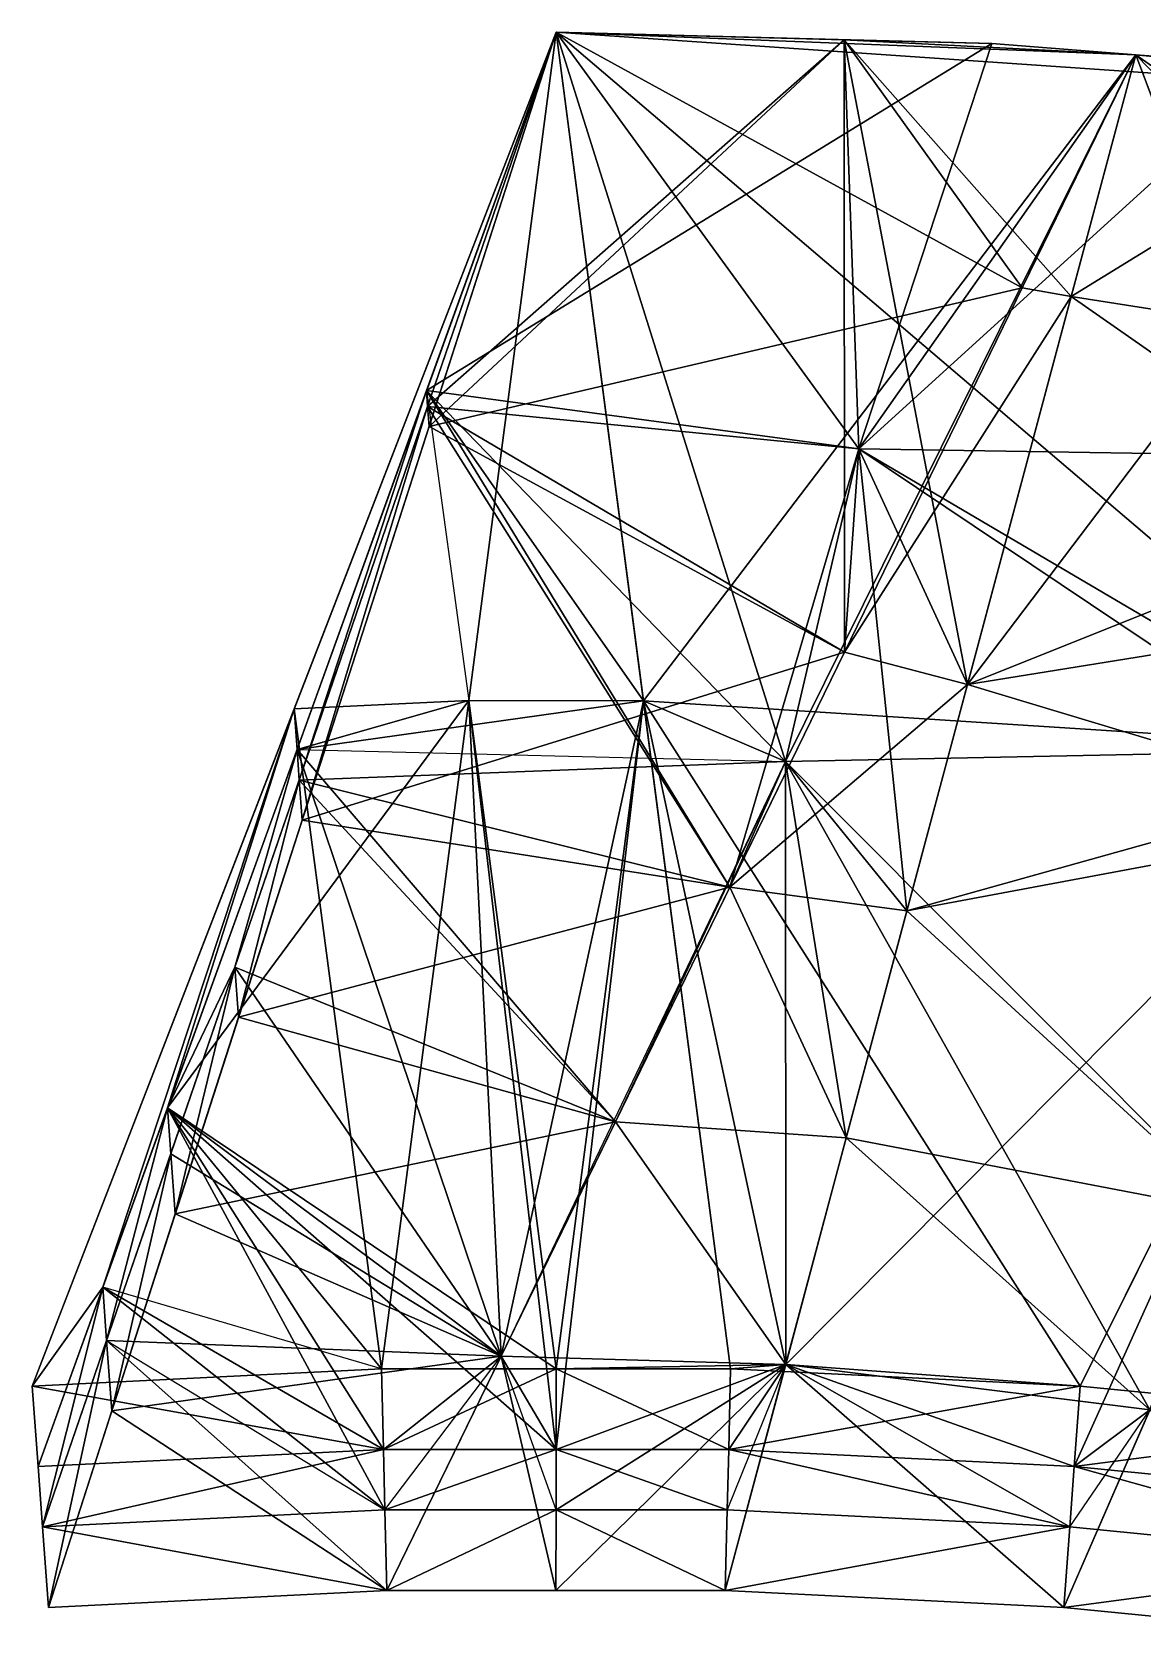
# Model space of a CAD drawing. Extents: x -1.4 to 11.7, y 16.1 to 22.5.
# Drawn here: x -1.383 to 1.549, y 18.234 to 22.48 of the extents above; entities that cross this region are included whole.
import ezdxf

# ---------------------------------------------------------------- set-up
doc = ezdxf.new("R2010")
doc.units = 0
doc.header["$MEASUREMENT"] = 0
for name, color, linetype in [('Boundaries', 101, 'CONTINUOUS'), ('Elements', 151, 'CONTINUOUS'), ('Faces', 20, 'CONTINUOUS')]:
    doc.layers.add(name, color=color, linetype=linetype)

msp = doc.modelspace()

# ---------------------------------------------------------------- linework, layer by layer
at = {"layer": 'Boundaries'}
for points in [[(0, 22.48, 56.77), (-1.3673, 18.6938, 59.4945), (-1.3829, 18.9062, 59.8331), (0, 22.48, 58.95)], [(0, 22.48, 58.95), (-1.3829, 18.9062, 59.8331), (-0.4608, 18.9518, 59.8327)], [(0, 22.48, 56.77), (0, 22.48, 55.67), (-1.3557, 18.5344, 59.2406), (-1.3673, 18.6938, 59.4945)], [(0, 22.48, 55.67), (0, 22.48, 54.58), (-1.3401, 18.322, 58.902), (-1.3557, 18.5344, 59.2406)], [(-1.3401, 18.322, 58.902), (0, 22.48, 54.58), (1.53, 22.42, 54.58), (-0.4465, 18.3662, 58.9016)], [(0.4608, 18.9518, 59.8327), (0, 22.48, 58.95), (-0.4608, 18.9518, 59.8327)], [(0, 22.48, 58.95), (3.06, 22.27, 58.95), (1.53, 22.42, 57.86)], [(0, 22.48, 58.95), (1.53, 22.42, 57.86), (1.15, 22.45, 57.58)], [(0.76, 22.46, 56.22), (1.53, 22.42, 55.67), (0.76, 22.46, 55.13), (0, 22.48, 55.67)], [(0, 22.48, 56.77), (1.15, 22.45, 57.58), (1.53, 22.42, 57.13), (0.76, 22.46, 56.22)], [(1.53, 22.42, 54.58), (0, 22.48, 54.58), (0.76, 22.46, 55.13)], [(0, 22.48, 54.58), (0, 22.48, 55.67), (0.76, 22.46, 55.13)], [(0, 22.48, 55.67), (0, 22.48, 56.77), (0.76, 22.46, 56.22)], [(0, 22.48, 56.77), (0, 22.48, 58.95), (1.15, 22.45, 57.58)], [(3.06, 22.27, 58.95), (0, 22.48, 58.95), (0.4608, 18.9518, 59.8327), (1.3829, 18.9062, 59.8331)], [(1.53, 22.42, 55.67), (2.3, 22.36, 55.13), (1.53, 22.42, 54.58), (0.76, 22.46, 55.13)], [(0.76, 22.46, 56.22), (1.53, 22.42, 57.13), (2.3, 22.36, 56.22), (1.53, 22.42, 55.67)], [(1.15, 22.45, 57.58), (1.53, 22.42, 57.86), (1.91, 22.39, 57.58), (1.53, 22.42, 57.13)], [(-0.4465, 18.3662, 58.9016), (1.53, 22.42, 54.58), (0.4465, 18.3662, 58.9016)], [(0.4465, 18.3662, 58.9016), (1.53, 22.42, 54.58), (3.06, 22.27, 54.58), (1.3401, 18.322, 58.902)], [(3.06, 22.27, 58.95), (1.91, 22.39, 57.58), (1.53, 22.42, 57.86)], [(2.3, 22.36, 56.22), (3.06, 22.27, 55.67), (2.3, 22.36, 55.13), (1.53, 22.42, 55.67)], [(1.53, 22.42, 57.13), (1.91, 22.39, 57.58), (3.06, 22.27, 56.77), (2.3, 22.36, 56.22)], [(3.06, 22.27, 54.58), (1.53, 22.42, 54.58), (2.3, 22.36, 55.13)], [(1.3401, 18.322, 58.902), (3.06, 22.27, 54.58), (2.2363, 18.2337, 58.9024)], [(3.06, 22.27, 58.95), (1.3829, 18.9062, 59.8331), (2.3076, 18.815, 59.8335)], [(-0.4556, 18.7388, 59.4941), (-1.3673, 18.6938, 59.4945), (-1.3829, 18.9062, 59.8331), (-0.4608, 18.9518, 59.8327)], [(0.4556, 18.7388, 59.4941), (-0.4556, 18.7388, 59.4941), (-0.4608, 18.9518, 59.8327), (0.4608, 18.9518, 59.8327)], [(1.3673, 18.6938, 59.4945), (0.4556, 18.7388, 59.4941), (0.4608, 18.9518, 59.8327), (1.3829, 18.9062, 59.8331)], [(2.2817, 18.6036, 59.4949), (1.3673, 18.6938, 59.4945), (1.3829, 18.9062, 59.8331), (2.3076, 18.815, 59.8335)], [(-0.4517, 18.5791, 59.2402), (-1.3557, 18.5344, 59.2406), (-1.3673, 18.6938, 59.4945), (-0.4556, 18.7388, 59.4941)], [(0.4517, 18.5791, 59.2402), (-0.4517, 18.5791, 59.2402), (-0.4556, 18.7388, 59.4941), (0.4556, 18.7388, 59.4941)], [(1.3557, 18.5344, 59.2406), (0.4517, 18.5791, 59.2402), (0.4556, 18.7388, 59.4941), (1.3673, 18.6938, 59.4945)], [(2.2622, 18.4451, 59.241), (1.3557, 18.5344, 59.2406), (1.3673, 18.6938, 59.4945), (2.2817, 18.6036, 59.4949)], [(-0.4465, 18.3662, 58.9016), (-1.3401, 18.322, 58.902), (-1.3557, 18.5344, 59.2406), (-0.4517, 18.5791, 59.2402)], [(0.4465, 18.3662, 58.9016), (-0.4465, 18.3662, 58.9016), (-0.4517, 18.5791, 59.2402), (0.4517, 18.5791, 59.2402)], [(1.3401, 18.322, 58.902), (0.4465, 18.3662, 58.9016), (0.4517, 18.5791, 59.2402), (1.3557, 18.5344, 59.2406)], [(2.2363, 18.2337, 58.9024), (1.3401, 18.322, 58.902), (1.3557, 18.5344, 59.2406), (2.2622, 18.4451, 59.241)]]:
    msp.add_3dface(points, dxfattribs=at)
at = {"layer": 'Elements'}
for points in [[(-0.6838, 20.5866, 58.1325), (-0.2304, 20.7154, 59.3915), (0, 22.48, 58.95), (-0.6912, 20.6937, 59.3914)], [(-0.3417, 21.5337, 57.4509), (-0.2304, 20.7154, 59.3915), (0, 22.48, 58.95), (-0.6838, 20.5866, 58.1325)], [(-0.3417, 21.5337, 57.4509), (0, 22.48, 56.77), (1.15, 22.45, 57.58), (0.7995, 21.3798, 57.2914)], [(-0.3417, 21.5337, 57.4509), (1.15, 22.45, 57.58), (0, 22.48, 58.95), (0.7995, 21.3798, 57.2914)], [(-0.3395, 21.492, 56.5641), (0, 22.48, 56.77), (-0.3417, 21.5337, 57.4509), (0.7995, 21.3798, 57.2914)], [(-0.3417, 21.5337, 57.4509), (0.7995, 21.3798, 57.2914), (0, 22.48, 58.95), (0.6059, 20.5552, 57.8995)], [(1.15, 22.45, 57.58), (-0.3417, 21.5337, 57.4509), (0, 22.48, 58.95), (0, 22.48, 56.77)], [(-0.3417, 21.5337, 57.4509), (-0.2304, 20.7154, 59.3915), (0.2305, 20.7147, 59.3916), (0, 22.48, 58.95)], [(0.2305, 20.7147, 59.3916), (-0.3417, 21.5337, 57.4509), (0, 22.48, 58.95), (0.6059, 20.5552, 57.8995)], [(0.76, 22.46, 56.22), (0, 22.48, 56.77), (-0.3395, 21.492, 56.5641), (0.7995, 21.3798, 57.2914)], [(0.76, 22.46, 56.22), (-0.3354, 21.4394, 55.6616), (-0.3395, 21.492, 56.5641), (0, 22.48, 55.67)], [(0.76, 22.46, 56.22), (-0.3395, 21.492, 56.5641), (0, 22.48, 56.77), (0, 22.48, 55.67)], [(0.76, 22.46, 55.13), (-0.3354, 21.4394, 55.6616), (0, 22.48, 54.58), (1.2302, 21.8052, 55.2354)], [(0.76, 22.46, 55.13), (-0.3354, 21.4394, 55.6616), (0, 22.48, 55.67), (0, 22.48, 54.58)], [(0.76, 22.46, 55.13), (-0.3354, 21.4394, 55.6616), (1.2302, 21.8052, 55.2354), (0, 22.48, 55.67)], [(1.2302, 21.8052, 55.2354), (-0.3354, 21.4394, 55.6616), (0.76, 22.46, 56.22), (0, 22.48, 55.67)], [(1.53, 22.42, 54.58), (1.2302, 21.8052, 55.2354), (0.76, 22.46, 55.13), (0, 22.48, 54.58)], [(1.53, 22.42, 57.86), (2.2212, 20.5876, 59.3917), (3.06, 22.27, 58.95), (0, 22.48, 58.95)], [(0.2305, 20.7147, 59.3916), (0, 22.48, 58.95), (1.53, 22.42, 57.86), (0.6059, 20.5552, 57.8995)], [(0, 22.48, 58.95), (0.7995, 21.3798, 57.2914), (1.53, 22.42, 57.86), (0.6059, 20.5552, 57.8995)], [(1.53, 22.42, 57.86), (0, 22.48, 58.95), (1.15, 22.45, 57.58), (0.7995, 21.3798, 57.2914)], [(0.76, 22.46, 55.13), (1.2302, 21.8052, 55.2354), (0.76, 22.46, 56.22), (0, 22.48, 55.67)], [(1.15, 22.45, 57.58), (0, 22.48, 56.77), (0.76, 22.46, 56.22), (0.7995, 21.3798, 57.2914)], [(1.53, 22.42, 57.86), (0.2305, 20.7147, 59.3916), (2.2212, 20.5876, 59.3917), (0, 22.48, 58.95)], [(0.76, 22.46, 56.22), (-0.3395, 21.492, 56.5641), (0.7613, 20.8435, 56.2607), (0.7995, 21.3798, 57.2914)], [(0.76, 22.46, 56.22), (-0.3354, 21.4394, 55.6616), (0.7613, 20.8435, 56.2607), (-0.3395, 21.492, 56.5641)], [(-0.3354, 21.4394, 55.6616), (1.2302, 21.8052, 55.2354), (0.76, 22.46, 56.22), (0.7613, 20.8435, 56.2607)], [(1.53, 22.42, 55.67), (1.0858, 20.758, 56.3518), (0.76, 22.46, 56.22), (1.3595, 21.7819, 55.2602)], [(0.76, 22.46, 56.22), (1.3595, 21.7819, 55.2602), (1.2302, 21.8052, 55.2354), (1.53, 22.42, 55.67)], [(0.76, 22.46, 56.22), (1.0858, 20.758, 56.3518), (1.53, 22.42, 57.13), (0.7995, 21.3798, 57.2914)], [(1.15, 22.45, 57.58), (0.76, 22.46, 56.22), (1.53, 22.42, 57.13), (0.7995, 21.3798, 57.2914)], [(1.2302, 21.8052, 55.2354), (1.53, 22.42, 55.67), (1.53, 22.42, 54.58), (0.76, 22.46, 55.13)], [(1.53, 22.42, 55.67), (1.2302, 21.8052, 55.2354), (0.76, 22.46, 56.22), (0.76, 22.46, 55.13)], [(1.0858, 20.758, 56.3518), (1.53, 22.42, 55.67), (0.76, 22.46, 56.22), (1.53, 22.42, 57.13)], [(1.3595, 21.7819, 55.2602), (0.7613, 20.8435, 56.2607), (1.0858, 20.758, 56.3518), (0.76, 22.46, 56.22)], [(0.7613, 20.8435, 56.2607), (1.0858, 20.758, 56.3518), (0.76, 22.46, 56.22), (0.7995, 21.3798, 57.2914)], [(1.3595, 21.7819, 55.2602), (0.7613, 20.8435, 56.2607), (0.76, 22.46, 56.22), (1.2302, 21.8052, 55.2354)], [(1.53, 22.42, 57.86), (1.15, 22.45, 57.58), (1.53, 22.42, 57.13), (0.7995, 21.3798, 57.2914)], [(0.2305, 20.7147, 59.3916), (1.53, 22.42, 57.86), (2.2212, 20.5876, 59.3917), (0.6059, 20.5552, 57.8995)], [(1.53, 22.42, 57.86), (2.2445, 20.5293, 57.8656), (2.2212, 20.5876, 59.3917), (0.6059, 20.5552, 57.8995)], [(0.7995, 21.3798, 57.2914), (2.2445, 20.5293, 57.8656), (1.53, 22.42, 57.86), (0.6059, 20.5552, 57.8995)], [(1.53, 22.42, 57.86), (0.7995, 21.3798, 57.2914), (1.91, 22.39, 57.58), (2.2445, 20.5293, 57.8656)], [(1.91, 22.39, 57.58), (0.7995, 21.3798, 57.2914), (1.53, 22.42, 57.13), (2.5723, 21.3517, 56.9787)], [(1.91, 22.39, 57.58), (1.53, 22.42, 57.86), (1.53, 22.42, 57.13), (0.7995, 21.3798, 57.2914)], [(1.53, 22.42, 57.13), (0.7995, 21.3798, 57.2914), (1.0858, 20.758, 56.3518), (2.5723, 21.3517, 56.9787)], [(0.7995, 21.3798, 57.2914), (2.5723, 21.3517, 56.9787), (1.91, 22.39, 57.58), (2.2445, 20.5293, 57.8656)], [(1.53, 22.42, 55.67), (1.0858, 20.758, 56.3518), (2.3, 22.36, 56.22), (1.53, 22.42, 57.13)], [(1.53, 22.42, 55.67), (1.0858, 20.758, 56.3518), (1.3595, 21.7819, 55.2602), (2.3, 22.36, 56.22)], [(1.0858, 20.758, 56.3518), (2.3, 22.36, 56.22), (1.53, 22.42, 57.13), (2.5723, 21.3517, 56.9787)], [(1.3595, 21.7819, 55.2602), (1.53, 22.42, 55.67), (1.53, 22.42, 54.58), (1.2302, 21.8052, 55.2354)], [(1.53, 22.42, 54.58), (1.3595, 21.7819, 55.2602), (2.7525, 21.564, 55.3529), (2.3, 22.36, 55.13)], [(1.53, 22.42, 55.67), (1.3595, 21.7819, 55.2602), (2.7525, 21.564, 55.3529), (2.3, 22.36, 56.22)], [(2.3, 22.36, 55.13), (1.3595, 21.7819, 55.2602), (2.7525, 21.564, 55.3529), (1.53, 22.42, 55.67)], [(1.53, 22.42, 55.67), (1.3595, 21.7819, 55.2602), (1.53, 22.42, 54.58), (2.3, 22.36, 55.13)], [(1.53, 22.42, 57.13), (2.3, 22.36, 56.22), (1.91, 22.39, 57.58), (2.5723, 21.3517, 56.9787)], [(2.3, 22.36, 56.22), (2.7525, 21.564, 55.3529), (1.53, 22.42, 55.67), (2.3, 22.36, 55.13)], [(3.06, 22.27, 58.95), (1.53, 22.42, 57.86), (1.91, 22.39, 57.58), (2.2445, 20.5293, 57.8656)], [(2.2212, 20.5876, 59.3917), (1.53, 22.42, 57.86), (3.06, 22.27, 58.95), (2.2445, 20.5293, 57.8656)], [(2.3, 22.36, 55.13), (1.53, 22.42, 54.58), (3.06, 22.27, 54.58), (2.7525, 21.564, 55.3529)], [(1.3595, 21.7819, 55.2602), (2.5006, 20.9859, 55.9858), (2.3, 22.36, 56.22), (1.0858, 20.758, 56.3518)], [(2.5006, 20.9859, 55.9858), (2.3, 22.36, 56.22), (1.0858, 20.758, 56.3518), (2.5723, 21.3517, 56.9787)], [(2.5006, 20.9859, 55.9858), (1.3595, 21.7819, 55.2602), (2.3, 22.36, 56.22), (2.7525, 21.564, 55.3529)], [(-0.6784, 20.5057, 57.4567), (-0.3417, 21.5337, 57.4509), (-0.6838, 20.5866, 58.1325), (0.6059, 20.5552, 57.8995)], [(-0.3417, 21.5337, 57.4509), (-0.2304, 20.7154, 59.3915), (-0.6838, 20.5866, 58.1325), (0.2305, 20.7147, 59.3916)], [(-0.3417, 21.5337, 57.4509), (0.2305, 20.7147, 59.3916), (-0.6838, 20.5866, 58.1325), (0.6059, 20.5552, 57.8995)], [(0.4589, 20.2231, 56.922), (-0.3417, 21.5337, 57.4509), (-0.6784, 20.5057, 57.4567), (0.6059, 20.5552, 57.8995)], [(-0.6784, 20.5057, 57.4567), (0.4589, 20.2231, 56.922), (-0.3395, 21.492, 56.5641), (-0.3417, 21.5337, 57.4509)], [(-0.3395, 21.492, 56.5641), (-0.3417, 21.5337, 57.4509), (0.4589, 20.2231, 56.922), (0.7995, 21.3798, 57.2914)], [(0.4589, 20.2231, 56.922), (0.7995, 21.3798, 57.2914), (-0.3417, 21.5337, 57.4509), (0.6059, 20.5552, 57.8995)], [(0.4589, 20.2231, 56.922), (-0.6784, 20.5057, 57.4567), (-0.3395, 21.492, 56.5641), (-0.6704, 20.4, 56.7421)], [(-0.6704, 20.4, 56.7421), (-0.3395, 21.492, 56.5641), (0.7613, 20.8435, 56.2607), (-0.3354, 21.4394, 55.6616)], [(-0.3395, 21.492, 56.5641), (0.4589, 20.2231, 56.922), (-0.6704, 20.4, 56.7421), (0.7613, 20.8435, 56.2607)], [(-0.3395, 21.492, 56.5641), (0.4589, 20.2231, 56.922), (0.7613, 20.8435, 56.2607), (0.7995, 21.3798, 57.2914)], [(0.926, 20.1602, 56.9891), (0.7995, 21.3798, 57.2914), (0.4589, 20.2231, 56.922), (0.6059, 20.5552, 57.8995)], [(1.0858, 20.758, 56.3518), (0.7613, 20.8435, 56.2607), (0.4589, 20.2231, 56.922), (0.7995, 21.3798, 57.2914)], [(1.0858, 20.758, 56.3518), (0.4589, 20.2231, 56.922), (0.926, 20.1602, 56.9891), (0.7995, 21.3798, 57.2914)], [(0.926, 20.1602, 56.9891), (2.2445, 20.5293, 57.8656), (0.7995, 21.3798, 57.2914), (0.6059, 20.5552, 57.8995)], [(2.2489, 20.4081, 56.6183), (0.7995, 21.3798, 57.2914), (0.926, 20.1602, 56.9891), (2.2445, 20.5293, 57.8656)], [(2.2489, 20.4081, 56.6183), (2.5723, 21.3517, 56.9787), (0.7995, 21.3798, 57.2914), (2.2445, 20.5293, 57.8656)], [(1.0858, 20.758, 56.3518), (0.7995, 21.3798, 57.2914), (2.2489, 20.4081, 56.6183), (2.5723, 21.3517, 56.9787)], [(0.926, 20.1602, 56.9891), (2.2489, 20.4081, 56.6183), (1.0858, 20.758, 56.3518), (0.7995, 21.3798, 57.2914)], [(2.5006, 20.9859, 55.9858), (1.0858, 20.758, 56.3518), (2.2489, 20.4081, 56.6183), (2.5723, 21.3517, 56.9787)], [(-0.4608, 18.9518, 59.8327), (-0.6912, 20.6937, 59.3914), (-1.1963, 19.1674, 59.1537), (-1.3829, 18.9062, 59.8331)], [(-0.4608, 18.9518, 59.8327), (-1.0255, 19.6405, 58.8133), (-1.1963, 19.1674, 59.1537), (-0.6912, 20.6937, 59.3914)], [(-1.0255, 19.6405, 58.8133), (-0.2304, 20.7154, 59.3915), (-0.6838, 20.5866, 58.1325), (-0.6912, 20.6937, 59.3914)], [(-1.0255, 19.6405, 58.8133), (-0.1448, 18.985, 58.242), (-0.6838, 20.5866, 58.1325), (-0.2304, 20.7154, 59.3915)], [(0.0002, 18.9518, 59.8327), (-1.0255, 19.6405, 58.8133), (-0.4608, 18.9518, 59.8327), (-0.2304, 20.7154, 59.3915)], [(0.0002, 18.9518, 59.8327), (-1.0255, 19.6405, 58.8133), (-0.2304, 20.7154, 59.3915), (0.0001, 18.7388, 59.4941)], [(0.0001, 18.7388, 59.4941), (-0.2304, 20.7154, 59.3915), (-0.1448, 18.985, 58.242), (-1.0255, 19.6405, 58.8133)], [(-0.2304, 20.7154, 59.3915), (-1.0255, 19.6405, 58.8133), (-0.4608, 18.9518, 59.8327), (-0.6912, 20.6937, 59.3914)], [(-0.1448, 18.985, 58.242), (-0.2304, 20.7154, 59.3915), (0.2305, 20.7147, 59.3916), (-0.6838, 20.5866, 58.1325)], [(0.2305, 20.7147, 59.3916), (-0.1448, 18.985, 58.242), (-0.6838, 20.5866, 58.1325), (0.6059, 20.5552, 57.8995)], [(-0.2304, 20.7154, 59.3915), (0.0001, 18.7388, 59.4941), (-0.1448, 18.985, 58.242), (0.2305, 20.7147, 59.3916)], [(0.0001, 18.7388, 59.4941), (-0.2304, 20.7154, 59.3915), (0.0002, 18.9518, 59.8327), (0.2305, 20.7147, 59.3916)], [(0.2305, 20.7147, 59.3916), (0.6061, 18.9633, 58.2651), (0.0001, 18.7388, 59.4941), (-0.1448, 18.985, 58.242)], [(0.6061, 18.9633, 58.2651), (-0.1448, 18.985, 58.242), (0.2305, 20.7147, 59.3916), (0.6059, 20.5552, 57.8995)], [(0.0002, 18.9518, 59.8327), (0.6061, 18.9633, 58.2651), (0.0001, 18.7388, 59.4941), (0.2305, 20.7147, 59.3916)], [(0.4608, 18.9518, 59.8327), (0.6061, 18.9633, 58.2651), (0.0002, 18.9518, 59.8327), (0.2305, 20.7147, 59.3916)], [(0.6061, 18.9633, 58.2651), (1.3829, 18.9062, 59.8331), (2.2212, 20.5876, 59.3917), (0.2305, 20.7147, 59.3916)], [(0.4608, 18.9518, 59.8327), (0.6061, 18.9633, 58.2651), (0.2305, 20.7147, 59.3916), (1.3829, 18.9062, 59.8331)], [(0.6061, 18.9633, 58.2651), (2.2212, 20.5876, 59.3917), (0.6059, 20.5552, 57.8995), (0.2305, 20.7147, 59.3916)], [(-0.1448, 18.985, 58.242), (-0.6838, 20.5866, 58.1325), (-0.848, 20.0121, 57.9033), (-1.0255, 19.6405, 58.8133)], [(-0.848, 20.0121, 57.9033), (0.157, 19.6039, 57.5821), (-0.6784, 20.5057, 57.4567), (-0.6838, 20.5866, 58.1325)], [(-0.1448, 18.985, 58.242), (-0.848, 20.0121, 57.9033), (-0.6838, 20.5866, 58.1325), (0.157, 19.6039, 57.5821)], [(-0.1448, 18.985, 58.242), (0.157, 19.6039, 57.5821), (-0.6838, 20.5866, 58.1325), (0.6059, 20.5552, 57.8995)], [(0.157, 19.6039, 57.5821), (-0.6784, 20.5057, 57.4567), (-0.6838, 20.5866, 58.1325), (0.6059, 20.5552, 57.8995)], [(0.4589, 20.2231, 56.922), (-0.6784, 20.5057, 57.4567), (0.157, 19.6039, 57.5821), (0.6059, 20.5552, 57.8995)], [(0.157, 19.6039, 57.5821), (-0.1448, 18.985, 58.242), (0.6061, 18.9633, 58.2651), (0.6059, 20.5552, 57.8995)], [(0.4589, 20.2231, 56.922), (0.157, 19.6039, 57.5821), (0.766, 19.5613, 57.6275), (0.6059, 20.5552, 57.8995)], [(0.766, 19.5613, 57.6275), (0.157, 19.6039, 57.5821), (0.6061, 18.9633, 58.2651), (0.6059, 20.5552, 57.8995)], [(0.926, 20.1602, 56.9891), (0.4589, 20.2231, 56.922), (0.766, 19.5613, 57.6275), (0.6059, 20.5552, 57.8995)], [(2.2212, 20.5876, 59.3917), (0.6061, 18.9633, 58.2651), (0.6059, 20.5552, 57.8995), (1.5674, 18.8437, 58.3309)], [(2.2212, 20.5876, 59.3917), (2.2445, 20.5293, 57.8656), (1.7943, 19.3645, 57.7607), (0.6059, 20.5552, 57.8995)], [(2.2212, 20.5876, 59.3917), (1.7943, 19.3645, 57.7607), (1.5674, 18.8437, 58.3309), (0.6059, 20.5552, 57.8995)], [(1.7943, 19.3645, 57.7607), (2.2445, 20.5293, 57.8656), (0.926, 20.1602, 56.9891), (0.6059, 20.5552, 57.8995)], [(0.926, 20.1602, 56.9891), (0.766, 19.5613, 57.6275), (1.7943, 19.3645, 57.7607), (0.6059, 20.5552, 57.8995)], [(0.766, 19.5613, 57.6275), (0.6061, 18.9633, 58.2651), (1.5674, 18.8437, 58.3309), (0.6059, 20.5552, 57.8995)], [(1.7943, 19.3645, 57.7607), (0.766, 19.5613, 57.6275), (1.5674, 18.8437, 58.3309), (0.6059, 20.5552, 57.8995)], [(1.3673, 18.6938, 59.4945), (2.2212, 20.5876, 59.3917), (0.6061, 18.9633, 58.2651), (1.3829, 18.9062, 59.8331)], [(2.2212, 20.5876, 59.3917), (1.3673, 18.6938, 59.4945), (0.6061, 18.9633, 58.2651), (1.5674, 18.8437, 58.3309)], [(2.2212, 20.5876, 59.3917), (1.5674, 18.8437, 58.3309), (2.2817, 18.6036, 59.4949), (1.3673, 18.6938, 59.4945)], [(2.2817, 18.6036, 59.4949), (2.2212, 20.5876, 59.3917), (1.3673, 18.6938, 59.4945), (2.3076, 18.815, 59.8335)], [(2.2212, 20.5876, 59.3917), (1.3673, 18.6938, 59.4945), (2.3076, 18.815, 59.8335), (1.3829, 18.9062, 59.8331)], [(0.926, 20.1602, 56.9891), (1.7943, 19.3645, 57.7607), (2.2489, 20.4081, 56.6183), (2.2445, 20.5293, 57.8656)], [(0.157, 19.6039, 57.5821), (-0.848, 20.0121, 57.9033), (-0.6784, 20.5057, 57.4567), (-0.8381, 19.8798, 57.2828)], [(-0.6784, 20.5057, 57.4567), (-0.8381, 19.8798, 57.2828), (0.4589, 20.2231, 56.922), (0.157, 19.6039, 57.5821)], [(0.4589, 20.2231, 56.922), (-0.8381, 19.8798, 57.2828), (-0.6784, 20.5057, 57.4567), (-0.6704, 20.4, 56.7421)], [(-0.1448, 18.985, 58.242), (-1.0173, 19.5192, 58.3494), (-1.0255, 19.6405, 58.8133), (-0.848, 20.0121, 57.9033)], [(-0.1448, 18.985, 58.242), (-0.848, 20.0121, 57.9033), (-1.0054, 19.3605, 57.8225), (-1.0173, 19.5192, 58.3494)], [(0.157, 19.6039, 57.5821), (-0.848, 20.0121, 57.9033), (-0.8381, 19.8798, 57.2828), (-1.0054, 19.3605, 57.8225)], [(-0.848, 20.0121, 57.9033), (-0.1448, 18.985, 58.242), (-1.0054, 19.3605, 57.8225), (0.157, 19.6039, 57.5821)], [(-0.4608, 18.9518, 59.8327), (-1.1963, 19.1674, 59.1537), (-1.0255, 19.6405, 58.8133), (-0.4556, 18.7388, 59.4941)], [(-1.1963, 19.1674, 59.1537), (-0.4517, 18.5791, 59.2402), (-1.0255, 19.6405, 58.8133), (-0.4556, 18.7388, 59.4941)], [(-0.4517, 18.5791, 59.2402), (-1.1963, 19.1674, 59.1537), (-1.0255, 19.6405, 58.8133), (-1.1866, 19.0264, 58.7954)], [(-1.1866, 19.0264, 58.7954), (-0.1448, 18.985, 58.242), (-1.0173, 19.5192, 58.3494), (-1.0255, 19.6405, 58.8133)], [(-0.1448, 18.985, 58.242), (-1.1866, 19.0264, 58.7954), (-0.4517, 18.5791, 59.2402), (-1.0255, 19.6405, 58.8133)], [(-1.0255, 19.6405, 58.8133), (-0.4517, 18.5791, 59.2402), (-0.1448, 18.985, 58.242), (-0.4556, 18.7388, 59.4941)], [(0.0002, 18.9518, 59.8327), (-1.0255, 19.6405, 58.8133), (0.0001, 18.7388, 59.4941), (-0.4556, 18.7388, 59.4941)], [(-1.0255, 19.6405, 58.8133), (0.0002, 18.9518, 59.8327), (-0.4608, 18.9518, 59.8327), (-0.4556, 18.7388, 59.4941)], [(-1.0255, 19.6405, 58.8133), (-0.4556, 18.7388, 59.4941), (-0.1448, 18.985, 58.242), (0.0001, 18.7388, 59.4941)], [(-0.1448, 18.985, 58.242), (-1.1866, 19.0264, 58.7954), (-1.0173, 19.5192, 58.3494), (-1.1728, 18.8412, 58.3623)], [(-1.0173, 19.5192, 58.3494), (-0.1448, 18.985, 58.242), (-1.1728, 18.8412, 58.3623), (-1.0054, 19.3605, 57.8225)], [(-1.3673, 18.6938, 59.4945), (-1.3829, 18.9062, 59.8331), (-0.4556, 18.7388, 59.4941), (-1.1963, 19.1674, 59.1537)], [(-0.4608, 18.9518, 59.8327), (-1.1963, 19.1674, 59.1537), (-0.4556, 18.7388, 59.4941), (-1.3829, 18.9062, 59.8331)], [(-1.3557, 18.5344, 59.2406), (-0.4556, 18.7388, 59.4941), (-1.1963, 19.1674, 59.1537), (-1.3673, 18.6938, 59.4945)], [(-0.4517, 18.5791, 59.2402), (-1.1963, 19.1674, 59.1537), (-1.1866, 19.0264, 58.7954), (-1.3557, 18.5344, 59.2406)], [(-0.4517, 18.5791, 59.2402), (-1.1963, 19.1674, 59.1537), (-1.3557, 18.5344, 59.2406), (-0.4556, 18.7388, 59.4941)], [(-0.4465, 18.3662, 58.9016), (-1.3557, 18.5344, 59.2406), (-1.1866, 19.0264, 58.7954), (-1.3401, 18.322, 58.902)], [(-0.4465, 18.3662, 58.9016), (-1.1866, 19.0264, 58.7954), (-1.3557, 18.5344, 59.2406), (-0.4517, 18.5791, 59.2402)], [(-1.3401, 18.322, 58.902), (-1.1866, 19.0264, 58.7954), (-0.4465, 18.3662, 58.9016), (-1.1728, 18.8412, 58.3623)], [(-1.1866, 19.0264, 58.7954), (-0.1448, 18.985, 58.242), (-0.4465, 18.3662, 58.9016), (-1.1728, 18.8412, 58.3623)], [(-0.1448, 18.985, 58.242), (-1.1866, 19.0264, 58.7954), (-0.4465, 18.3662, 58.9016), (-0.4517, 18.5791, 59.2402)], [(-0.4556, 18.7388, 59.4941), (-0.1448, 18.985, 58.242), (0.0001, 18.7388, 59.4941), (-0.4517, 18.5791, 59.2402)], [(-0.1448, 18.985, 58.242), (0.0001, 18.7388, 59.4941), (-0.4517, 18.5791, 59.2402), (0.0003, 18.5791, 59.2402)], [(-0.4465, 18.3662, 58.9016), (-0.4517, 18.5791, 59.2402), (0.0003, 18.5791, 59.2402), (-0.1448, 18.985, 58.242)], [(-0.4465, 18.3662, 58.9016), (0.0003, 18.5791, 59.2402), (-0.0004, 18.3662, 58.9016), (-0.1448, 18.985, 58.242)], [(0.6061, 18.9633, 58.2651), (0.0003, 18.5791, 59.2402), (0.0001, 18.7388, 59.4941), (-0.1448, 18.985, 58.242)], [(0.0003, 18.5791, 59.2402), (-0.1448, 18.985, 58.242), (0.6061, 18.9633, 58.2651), (-0.0004, 18.3662, 58.9016)], [(0.4465, 18.3662, 58.9016), (0.0003, 18.5791, 59.2402), (0.6061, 18.9633, 58.2651), (-0.0004, 18.3662, 58.9016)], [(0.0003, 18.5791, 59.2402), (0.6061, 18.9633, 58.2651), (0.0001, 18.7388, 59.4941), (0.4517, 18.5791, 59.2402)], [(0.6061, 18.9633, 58.2651), (0.0002, 18.9518, 59.8327), (0.0001, 18.7388, 59.4941), (0.4556, 18.7388, 59.4941)], [(0.0001, 18.7388, 59.4941), (0.6061, 18.9633, 58.2651), (0.4556, 18.7388, 59.4941), (0.4517, 18.5791, 59.2402)], [(0.6061, 18.9633, 58.2651), (0.4608, 18.9518, 59.8327), (0.0002, 18.9518, 59.8327), (0.4556, 18.7388, 59.4941)], [(0.0003, 18.5791, 59.2402), (0.6061, 18.9633, 58.2651), (0.4517, 18.5791, 59.2402), (0.4465, 18.3662, 58.9016)], [(0.4465, 18.3662, 58.9016), (1.3557, 18.5344, 59.2406), (1.3401, 18.322, 58.902), (0.6061, 18.9633, 58.2651)], [(0.4465, 18.3662, 58.9016), (0.4517, 18.5791, 59.2402), (1.3557, 18.5344, 59.2406), (0.6061, 18.9633, 58.2651)], [(0.4556, 18.7388, 59.4941), (0.6061, 18.9633, 58.2651), (1.3557, 18.5344, 59.2406), (0.4517, 18.5791, 59.2402)], [(1.3829, 18.9062, 59.8331), (0.6061, 18.9633, 58.2651), (1.3673, 18.6938, 59.4945), (0.4556, 18.7388, 59.4941)], [(0.4608, 18.9518, 59.8327), (0.6061, 18.9633, 58.2651), (1.3829, 18.9062, 59.8331), (0.4556, 18.7388, 59.4941)], [(1.3673, 18.6938, 59.4945), (0.6061, 18.9633, 58.2651), (1.3557, 18.5344, 59.2406), (0.4556, 18.7388, 59.4941)], [(1.3401, 18.322, 58.902), (0.6061, 18.9633, 58.2651), (1.3557, 18.5344, 59.2406), (1.5674, 18.8437, 58.3309)], [(0.6061, 18.9633, 58.2651), (1.5674, 18.8437, 58.3309), (1.3673, 18.6938, 59.4945), (1.3557, 18.5344, 59.2406)], [(1.3401, 18.322, 58.902), (2.2622, 18.4451, 59.241), (2.2363, 18.2337, 58.9024), (1.5674, 18.8437, 58.3309)], [(1.3401, 18.322, 58.902), (1.3557, 18.5344, 59.2406), (2.2622, 18.4451, 59.241), (1.5674, 18.8437, 58.3309)], [(1.3673, 18.6938, 59.4945), (1.5674, 18.8437, 58.3309), (2.2622, 18.4451, 59.241), (1.3557, 18.5344, 59.2406)], [(2.2817, 18.6036, 59.4949), (1.5674, 18.8437, 58.3309), (2.2622, 18.4451, 59.241), (1.3673, 18.6938, 59.4945)]]:
    msp.add_3dface(points, dxfattribs=at)
at = {"layer": 'Faces'}
for points in [[(0, 22.48, 58.95), (-0.6912, 20.6937, 59.3914), (-0.6838, 20.5866, 58.1325)], [(-0.2304, 20.7154, 59.3915), (-0.6912, 20.6937, 59.3914), (0, 22.48, 58.95)], [(0, 22.48, 58.95), (-0.6838, 20.5866, 58.1325), (-0.3417, 21.5337, 57.4509)], [(-0.3417, 21.5337, 57.4509), (0, 22.48, 56.77), (0, 22.48, 58.95)], [(-0.3395, 21.492, 56.5641), (0, 22.48, 56.77), (-0.3417, 21.5337, 57.4509)], [(-0.3354, 21.4394, 55.6616), (0, 22.48, 55.67), (-0.3395, 21.492, 56.5641)], [(-0.3395, 21.492, 56.5641), (0, 22.48, 55.67), (0, 22.48, 56.77)], [(-0.3354, 21.4394, 55.6616), (0, 22.48, 54.58), (0, 22.48, 55.67)], [(-0.3354, 21.4394, 55.6616), (1.2302, 21.8052, 55.2354), (0, 22.48, 54.58)], [(-0.2304, 20.7154, 59.3915), (0, 22.48, 58.95), (0.2305, 20.7147, 59.3916)], [(3.06, 22.27, 58.95), (0, 22.48, 58.95), (1.53, 22.42, 57.86)], [(1.53, 22.42, 57.86), (0, 22.48, 58.95), (1.15, 22.45, 57.58)], [(0.76, 22.46, 56.22), (0, 22.48, 55.67), (0.76, 22.46, 55.13)], [(1.15, 22.45, 57.58), (0, 22.48, 56.77), (0.76, 22.46, 56.22)], [(0.76, 22.46, 55.13), (0, 22.48, 54.58), (1.53, 22.42, 54.58)], [(0, 22.48, 55.67), (0, 22.48, 54.58), (0.76, 22.46, 55.13)], [(0, 22.48, 56.77), (0, 22.48, 55.67), (0.76, 22.46, 56.22)], [(0, 22.48, 58.95), (0, 22.48, 56.77), (1.15, 22.45, 57.58)], [(0.2305, 20.7147, 59.3916), (0, 22.48, 58.95), (2.2212, 20.5876, 59.3917)], [(2.2212, 20.5876, 59.3917), (0, 22.48, 58.95), (3.06, 22.27, 58.95)], [(1.53, 22.42, 54.58), (0, 22.48, 54.58), (1.2302, 21.8052, 55.2354)], [(1.53, 22.42, 55.67), (0.76, 22.46, 55.13), (1.53, 22.42, 54.58)], [(1.53, 22.42, 55.67), (1.53, 22.42, 57.13), (0.76, 22.46, 56.22)], [(0.76, 22.46, 56.22), (0.76, 22.46, 55.13), (1.53, 22.42, 55.67)], [(1.15, 22.45, 57.58), (0.76, 22.46, 56.22), (1.53, 22.42, 57.13)], [(1.53, 22.42, 57.86), (1.15, 22.45, 57.58), (1.53, 22.42, 57.13)], [(1.53, 22.42, 54.58), (1.2302, 21.8052, 55.2354), (1.3595, 21.7819, 55.2602)], [(1.53, 22.42, 54.58), (1.3595, 21.7819, 55.2602), (2.7525, 21.564, 55.3529)], [(3.06, 22.27, 58.95), (1.53, 22.42, 57.86), (1.91, 22.39, 57.58)], [(1.91, 22.39, 57.58), (1.53, 22.42, 57.86), (1.53, 22.42, 57.13)], [(1.53, 22.42, 54.58), (2.3, 22.36, 55.13), (1.53, 22.42, 55.67)], [(1.53, 22.42, 55.67), (2.3, 22.36, 55.13), (2.3, 22.36, 56.22)], [(2.3, 22.36, 56.22), (1.53, 22.42, 57.13), (1.53, 22.42, 55.67)], [(1.53, 22.42, 57.13), (2.3, 22.36, 56.22), (1.91, 22.39, 57.58)], [(2.3, 22.36, 55.13), (1.53, 22.42, 54.58), (3.06, 22.27, 54.58)], [(1.53, 22.42, 54.58), (2.7525, 21.564, 55.3529), (3.06, 22.27, 54.58)], [(-0.3354, 21.4394, 55.6616), (0.7613, 20.8435, 56.2607), (1.2302, 21.8052, 55.2354)], [(1.3595, 21.7819, 55.2602), (1.2302, 21.8052, 55.2354), (0.7613, 20.8435, 56.2607)], [(1.3595, 21.7819, 55.2602), (0.7613, 20.8435, 56.2607), (1.0858, 20.758, 56.3518)], [(1.3595, 21.7819, 55.2602), (1.0858, 20.758, 56.3518), (2.5006, 20.9859, 55.9858)], [(2.5006, 20.9859, 55.9858), (2.7525, 21.564, 55.3529), (1.3595, 21.7819, 55.2602)], [(-0.6784, 20.5057, 57.4567), (-0.3417, 21.5337, 57.4509), (-0.6838, 20.5866, 58.1325)], [(-0.3395, 21.492, 56.5641), (-0.3417, 21.5337, 57.4509), (-0.6784, 20.5057, 57.4567)], [(-0.6784, 20.5057, 57.4567), (-0.6704, 20.4, 56.7421), (-0.3395, 21.492, 56.5641)], [(-0.6704, 20.4, 56.7421), (-0.3354, 21.4394, 55.6616), (-0.3395, 21.492, 56.5641)], [(0.7613, 20.8435, 56.2607), (-0.3354, 21.4394, 55.6616), (-0.6704, 20.4, 56.7421)], [(2.5006, 20.9859, 55.9858), (1.0858, 20.758, 56.3518), (2.2489, 20.4081, 56.6183)], [(0.4589, 20.2231, 56.922), (0.7613, 20.8435, 56.2607), (-0.6704, 20.4, 56.7421)], [(1.0858, 20.758, 56.3518), (0.7613, 20.8435, 56.2607), (0.4589, 20.2231, 56.922)], [(1.0858, 20.758, 56.3518), (0.4589, 20.2231, 56.922), (0.926, 20.1602, 56.9891)], [(0.926, 20.1602, 56.9891), (2.2489, 20.4081, 56.6183), (1.0858, 20.758, 56.3518)], [(-0.4608, 18.9518, 59.8327), (-1.3829, 18.9062, 59.8331), (-0.6912, 20.6937, 59.3914)], [(-0.6912, 20.6937, 59.3914), (-1.3829, 18.9062, 59.8331), (-1.1963, 19.1674, 59.1537)], [(-1.0255, 19.6405, 58.8133), (-0.6912, 20.6937, 59.3914), (-1.1963, 19.1674, 59.1537)], [(-0.6838, 20.5866, 58.1325), (-0.6912, 20.6937, 59.3914), (-1.0255, 19.6405, 58.8133)], [(-0.4608, 18.9518, 59.8327), (-0.6912, 20.6937, 59.3914), (-0.2304, 20.7154, 59.3915)], [(-0.4608, 18.9518, 59.8327), (-0.2304, 20.7154, 59.3915), (0.0002, 18.9518, 59.8327)], [(-0.2304, 20.7154, 59.3915), (0.2305, 20.7147, 59.3916), (0.0002, 18.9518, 59.8327)], [(0.0002, 18.9518, 59.8327), (0.2305, 20.7147, 59.3916), (0.4608, 18.9518, 59.8327)], [(0.2305, 20.7147, 59.3916), (1.3829, 18.9062, 59.8331), (0.4608, 18.9518, 59.8327)], [(1.3829, 18.9062, 59.8331), (0.2305, 20.7147, 59.3916), (2.2212, 20.5876, 59.3917)], [(-0.6838, 20.5866, 58.1325), (-1.0255, 19.6405, 58.8133), (-0.848, 20.0121, 57.9033)], [(-0.6784, 20.5057, 57.4567), (-0.6838, 20.5866, 58.1325), (-0.848, 20.0121, 57.9033)], [(2.3076, 18.815, 59.8335), (1.3829, 18.9062, 59.8331), (2.2212, 20.5876, 59.3917)], [(-0.848, 20.0121, 57.9033), (-0.8381, 19.8798, 57.2828), (-0.6784, 20.5057, 57.4567)], [(-0.8381, 19.8798, 57.2828), (-0.6704, 20.4, 56.7421), (-0.6784, 20.5057, 57.4567)], [(0.4589, 20.2231, 56.922), (-0.6704, 20.4, 56.7421), (-0.8381, 19.8798, 57.2828)], [(0.926, 20.1602, 56.9891), (1.7943, 19.3645, 57.7607), (2.2489, 20.4081, 56.6183)], [(-0.8381, 19.8798, 57.2828), (0.157, 19.6039, 57.5821), (0.4589, 20.2231, 56.922)], [(0.4589, 20.2231, 56.922), (0.157, 19.6039, 57.5821), (0.766, 19.5613, 57.6275)], [(0.926, 20.1602, 56.9891), (0.4589, 20.2231, 56.922), (0.766, 19.5613, 57.6275)], [(0.926, 20.1602, 56.9891), (0.766, 19.5613, 57.6275), (1.7943, 19.3645, 57.7607)], [(-1.0173, 19.5192, 58.3494), (-0.848, 20.0121, 57.9033), (-1.0255, 19.6405, 58.8133)], [(-0.848, 20.0121, 57.9033), (-1.0173, 19.5192, 58.3494), (-1.0054, 19.3605, 57.8225)], [(-0.848, 20.0121, 57.9033), (-1.0054, 19.3605, 57.8225), (-0.8381, 19.8798, 57.2828)], [(-0.8381, 19.8798, 57.2828), (-1.0054, 19.3605, 57.8225), (0.157, 19.6039, 57.5821)], [(-1.1963, 19.1674, 59.1537), (-1.1866, 19.0264, 58.7954), (-1.0255, 19.6405, 58.8133)], [(-1.0173, 19.5192, 58.3494), (-1.0255, 19.6405, 58.8133), (-1.1866, 19.0264, 58.7954)], [(-0.1448, 18.985, 58.242), (0.157, 19.6039, 57.5821), (-1.0054, 19.3605, 57.8225)], [(0.157, 19.6039, 57.5821), (-0.1448, 18.985, 58.242), (0.6061, 18.9633, 58.2651)], [(0.766, 19.5613, 57.6275), (0.157, 19.6039, 57.5821), (0.6061, 18.9633, 58.2651)], [(0.766, 19.5613, 57.6275), (0.6061, 18.9633, 58.2651), (1.5674, 18.8437, 58.3309)], [(1.7943, 19.3645, 57.7607), (0.766, 19.5613, 57.6275), (1.5674, 18.8437, 58.3309)], [(-1.1866, 19.0264, 58.7954), (-1.1728, 18.8412, 58.3623), (-1.0173, 19.5192, 58.3494)], [(-1.1728, 18.8412, 58.3623), (-1.0054, 19.3605, 57.8225), (-1.0173, 19.5192, 58.3494)], [(-0.1448, 18.985, 58.242), (-1.0054, 19.3605, 57.8225), (-1.1728, 18.8412, 58.3623)], [(-1.3673, 18.6938, 59.4945), (-1.1963, 19.1674, 59.1537), (-1.3829, 18.9062, 59.8331)], [(-1.1963, 19.1674, 59.1537), (-1.3673, 18.6938, 59.4945), (-1.3557, 18.5344, 59.2406)], [(-1.1963, 19.1674, 59.1537), (-1.3557, 18.5344, 59.2406), (-1.1866, 19.0264, 58.7954)], [(-1.3557, 18.5344, 59.2406), (-1.3401, 18.322, 58.902), (-1.1866, 19.0264, 58.7954)], [(-1.3401, 18.322, 58.902), (-1.1728, 18.8412, 58.3623), (-1.1866, 19.0264, 58.7954)], [(-0.1448, 18.985, 58.242), (-1.1728, 18.8412, 58.3623), (-0.4465, 18.3662, 58.9016)], [(-0.0004, 18.3662, 58.9016), (-0.1448, 18.985, 58.242), (-0.4465, 18.3662, 58.9016)], [(-0.1448, 18.985, 58.242), (-0.0004, 18.3662, 58.9016), (0.6061, 18.9633, 58.2651)], [(-0.4556, 18.7388, 59.4941), (-1.3829, 18.9062, 59.8331), (-0.4608, 18.9518, 59.8327)], [(0.0002, 18.9518, 59.8327), (-0.4556, 18.7388, 59.4941), (-0.4608, 18.9518, 59.8327)], [(0.0001, 18.7388, 59.4941), (-0.4556, 18.7388, 59.4941), (0.0002, 18.9518, 59.8327)], [(0.6061, 18.9633, 58.2651), (-0.0004, 18.3662, 58.9016), (0.4465, 18.3662, 58.9016)], [(0.0002, 18.9518, 59.8327), (0.4556, 18.7388, 59.4941), (0.0001, 18.7388, 59.4941)], [(0.4608, 18.9518, 59.8327), (0.4556, 18.7388, 59.4941), (0.0002, 18.9518, 59.8327)], [(1.3401, 18.322, 58.902), (0.6061, 18.9633, 58.2651), (0.4465, 18.3662, 58.9016)], [(1.3829, 18.9062, 59.8331), (0.4556, 18.7388, 59.4941), (0.4608, 18.9518, 59.8327)], [(1.3401, 18.322, 58.902), (1.5674, 18.8437, 58.3309), (0.6061, 18.9633, 58.2651)], [(-1.3673, 18.6938, 59.4945), (-1.3829, 18.9062, 59.8331), (-0.4556, 18.7388, 59.4941)], [(1.3673, 18.6938, 59.4945), (0.4556, 18.7388, 59.4941), (1.3829, 18.9062, 59.8331)], [(1.3673, 18.6938, 59.4945), (1.3829, 18.9062, 59.8331), (2.3076, 18.815, 59.8335)], [(-0.4465, 18.3662, 58.9016), (-1.1728, 18.8412, 58.3623), (-1.3401, 18.322, 58.902)], [(2.2363, 18.2337, 58.9024), (1.5674, 18.8437, 58.3309), (1.3401, 18.322, 58.902)], [(1.3673, 18.6938, 59.4945), (2.3076, 18.815, 59.8335), (2.2817, 18.6036, 59.4949)], [(-1.3557, 18.5344, 59.2406), (-1.3673, 18.6938, 59.4945), (-0.4556, 18.7388, 59.4941)], [(-1.3557, 18.5344, 59.2406), (-0.4556, 18.7388, 59.4941), (-0.4517, 18.5791, 59.2402)], [(0.0001, 18.7388, 59.4941), (-0.4517, 18.5791, 59.2402), (-0.4556, 18.7388, 59.4941)], [(0.0001, 18.7388, 59.4941), (0.0003, 18.5791, 59.2402), (-0.4517, 18.5791, 59.2402)], [(0.0001, 18.7388, 59.4941), (0.4517, 18.5791, 59.2402), (0.0003, 18.5791, 59.2402)], [(0.4556, 18.7388, 59.4941), (0.4517, 18.5791, 59.2402), (0.0001, 18.7388, 59.4941)], [(1.3557, 18.5344, 59.2406), (0.4517, 18.5791, 59.2402), (0.4556, 18.7388, 59.4941)], [(1.3557, 18.5344, 59.2406), (0.4556, 18.7388, 59.4941), (1.3673, 18.6938, 59.4945)], [(2.2622, 18.4451, 59.241), (1.3557, 18.5344, 59.2406), (1.3673, 18.6938, 59.4945)], [(2.2622, 18.4451, 59.241), (1.3673, 18.6938, 59.4945), (2.2817, 18.6036, 59.4949)], [(-1.3557, 18.5344, 59.2406), (-0.4517, 18.5791, 59.2402), (-0.4465, 18.3662, 58.9016)], [(-0.4465, 18.3662, 58.9016), (-0.4517, 18.5791, 59.2402), (0.0003, 18.5791, 59.2402)], [(-0.4465, 18.3662, 58.9016), (0.0003, 18.5791, 59.2402), (-0.0004, 18.3662, 58.9016)], [(0.4465, 18.3662, 58.9016), (-0.0004, 18.3662, 58.9016), (0.0003, 18.5791, 59.2402)], [(0.4517, 18.5791, 59.2402), (0.4465, 18.3662, 58.9016), (0.0003, 18.5791, 59.2402)], [(0.4465, 18.3662, 58.9016), (0.4517, 18.5791, 59.2402), (1.3557, 18.5344, 59.2406)], [(-0.4465, 18.3662, 58.9016), (-1.3401, 18.322, 58.902), (-1.3557, 18.5344, 59.2406)], [(0.4465, 18.3662, 58.9016), (1.3557, 18.5344, 59.2406), (1.3401, 18.322, 58.902)], [(1.3401, 18.322, 58.902), (1.3557, 18.5344, 59.2406), (2.2622, 18.4451, 59.241)], [(1.3401, 18.322, 58.902), (2.2622, 18.4451, 59.241), (2.2363, 18.2337, 58.9024)]]:
    msp.add_3dface(points, dxfattribs=at)

doc.saveas('drawing.dxf')
